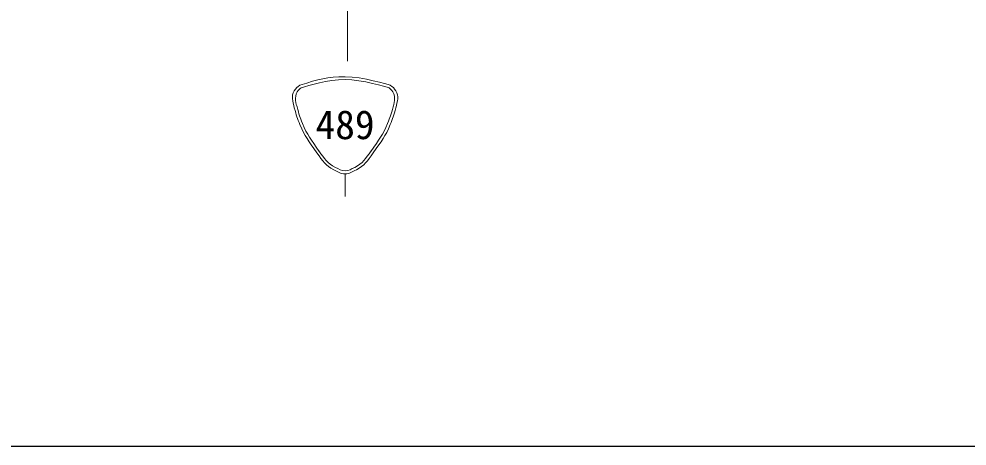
# Model space of a CAD drawing. Units: millimetres, scale not verified. Extents: x 40000 to 680000, y 20000 to 380000.
# Drawn here: x 371113 to 455196, y 205000 to 242858 of the extents above; entities that cross this region are included whole.
import ezdxf
from ezdxf.enums import TextEntityAlignment as Align

# ---------------------------------------------------------------- set-up
doc = ezdxf.new("R2010")
doc.units = ezdxf.units.MM
doc.header["$LTSCALE"] = 1000
doc.layers.add('M-STR-STRC', color=7, linetype='Continuous', lineweight=13)
doc.layers.add('M-TTL-BAND', color=7, linetype='Continuous', lineweight=25)
doc.styles.add('ＭＳ ゴシック', font='')
doc.styles.get('ＭＳ ゴシック').set_extended_font_data('MS Gothic')

msp = doc.modelspace()

# ---------------------------------------------------------------- linework, layer by layer
at = {"layer": 'M-STR-STRC'}
for p, q in [((400247, 239122), (400247, 272387)), ((400035, 229132), (400035, 227132))]:
    msp.add_line(p, q, dxfattribs=at)
for points, knots in [([(396035, 236989), (397734, 237518), (398445, 237744), (400035, 237737), (401624, 237731), (403797, 237062), (404035, 236989)], [0, 0, 0, 0, 1, 1, 1, 2, 2, 2, 2]), ([(396132, 236750), (396869, 236980), (398484, 237483), (400035, 237483), (401585, 237483), (403698, 236831), (403936, 236757)], [0, 0, 0, 0, 1, 1, 1, 2, 2, 2, 2]), ([(396035, 236989), (395798, 236842), (395686, 236720), (395535, 236489), (395214, 235999), (395400, 235564), (395535, 234989)], [0, 0, 0, 0, 1, 1, 1, 2, 2, 2, 2]), ([(396128, 236754), (396073, 236706), (395895, 236548), (395785, 236385), (395497, 235959), (395717, 235247), (395772, 235068)], [0, 0, 0, 0, 1, 1, 1, 2, 2, 2, 2]), ([(403939, 236757), (403994, 236708), (404174, 236550), (404285, 236385), (404573, 235958), (404352, 235245), (404297, 235066)], [0, 0, 0, 0, 1, 1, 1, 2, 2, 2, 2]), ([(404035, 236989), (404271, 236842), (404383, 236720), (404535, 236489), (404855, 235999), (404669, 235564), (404535, 234989)], [0, 0, 0, 0, 1, 1, 1, 2, 2, 2, 2]), ([(395535, 234989), (395715, 234290), (395802, 234061), (396035, 233489), (396463, 232434), (396772, 232080), (397535, 230989)], [0, 0, 0, 0, 1, 1, 1, 2, 2, 2, 2]), ([(395772, 235068), (395949, 234381), (396035, 234156), (396263, 233594), (396687, 232549), (396994, 232198), (397749, 231117)], [0, 0, 0, 0, 1, 1, 1, 2, 2, 2, 2]), ([(404297, 235068), (404121, 234381), (404034, 234156), (403806, 233594), (403382, 232549), (403075, 232198), (402320, 231117)], [0, 0, 0, 0, 1, 1, 1, 2, 2, 2, 2]), ([(404535, 234989), (404355, 234290), (404267, 234061), (404035, 233489), (403606, 232434), (403297, 232080), (402535, 230989)], [0, 0, 0, 0, 1, 1, 1, 2, 2, 2, 2]), ([(397535, 230989), (398084, 230262), (398294, 229860), (399035, 229489), (399405, 229303), (399620, 229132), (400035, 229132), (400449, 229132), (400664, 229303), (401035, 229489), (401776, 229860), (401985, 230262), (402535, 230989)], [0, 0, 0, 0, 1, 1, 1, 2, 2, 2, 3, 3, 3, 4, 4, 4, 4]), ([(397711, 231166), (398246, 230458), (398446, 230058), (399172, 229705), (399493, 229549), (399677, 229398), (400035, 229398), (400393, 229398), (400576, 229549), (400898, 229705), (401623, 230058), (401823, 230458), (402358, 231166)], [0, 0, 0, 0, 1, 1, 1, 2, 2, 2, 3, 3, 3, 4, 4, 4, 4])]:
    msp.add_open_spline(points, degree=3, knots=knots, dxfattribs=at)
at = {"layer": 'M-TTL-BAND'}
msp.add_line((40000, 205000), (579000, 205000), dxfattribs=at)

# ---------------------------------------------------------------- texts
at = {"layer": 'M-STR-STRC', "style": 'ＭＳ ゴシック'}
msp.add_text('489', height=2566, dxfattribs=at).set_placement((400035, 233489), align=Align.MIDDLE_CENTER)

doc.saveas('drawing.dxf')
